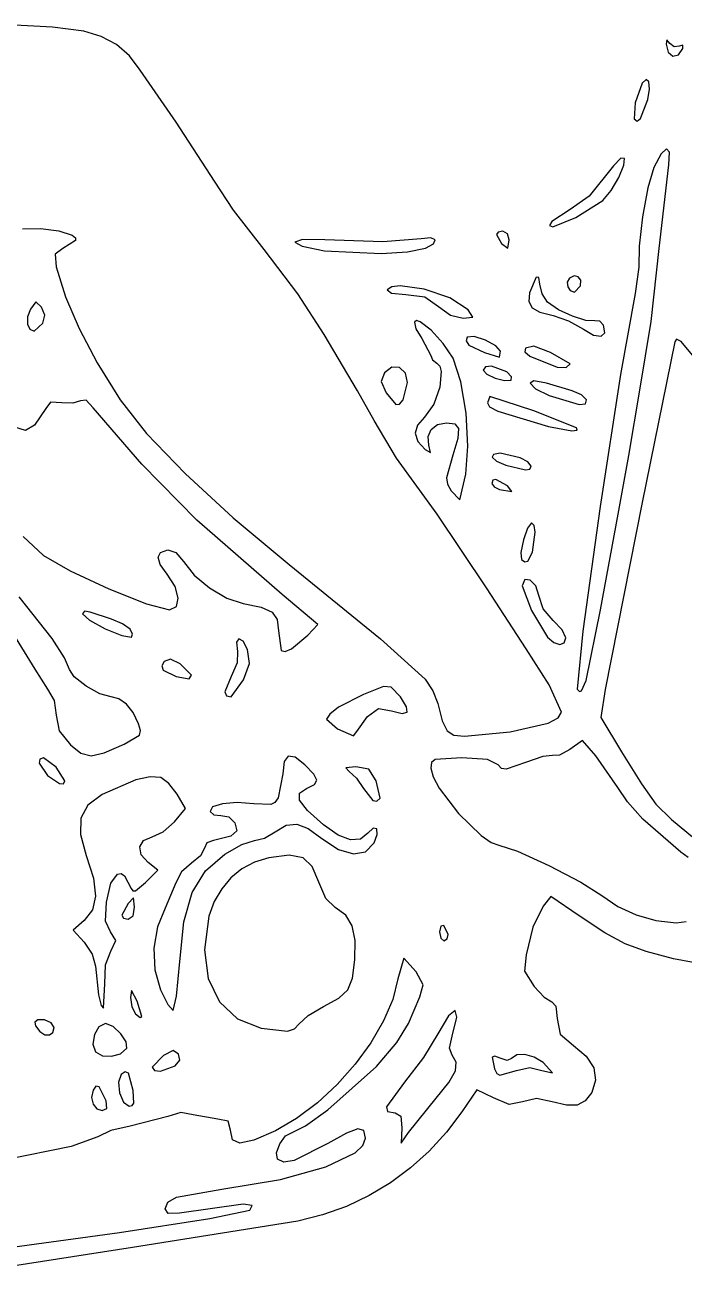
# Model space of a CAD drawing. Extents: x 6 to 228, y 8 to 194.
# Drawn here: x 132.1 to 172.5, y 31.7 to 108 of the extents above; entities that cross this region are included whole.
import ezdxf

# ---------------------------------------------------------------- set-up
doc = ezdxf.new("R2010")
doc.units = 0

msp = doc.modelspace()

# ---------------------------------------------------------------- linework, layer by layer
at = {"layer": 'Layer 1'}
for p, q in [((133.816763, 107.898759), (131.139123, 108.044384)), ((135.726997, 107.660717), (133.816763, 107.898759)), ((136.800327, 107.343467), (135.726997, 107.660717)), ((137.735953, 106.839039), (136.800327, 107.343467)), ((138.529831, 106.150222), (137.735953, 106.839039)), ((171.433192, 107.122812), (171.384561, 106.854323)), ((171.384561, 106.854323), (171.504405, 106.365018)), ((171.621394, 106.909068), (171.433192, 107.122812)), ((171.882271, 106.705208), (171.621394, 106.909068)), ((139.177914, 105.279808), (138.529831, 106.150222)), ((171.504405, 106.365018), (171.79452, 106.138387)), ((171.79452, 106.138387), (172.133094, 106.205366)), ((172.185186, 106.746119), (171.882271, 106.705208)), ((172.133094, 106.205366), (172.398315, 106.596888)), ((172.399623, 106.80573), (172.185186, 106.746119)), ((172.398315, 106.596888), (172.399623, 106.80573)), ((172.398315, 106.596888), (172.398315, 106.596888)), ((141.395986, 102.074503), (139.177914, 105.279808)), ((170.160657, 104.703658), (169.911271, 104.471191)), ((170.325046, 104.553169), (170.160657, 104.703658)), ((170.371494, 104.112146), (170.325046, 104.553169)), ((169.911271, 104.471191), (169.482627, 103.268205)), ((170.26706, 103.473007), (170.371494, 104.112146)), ((169.482627, 103.268205), (169.418485, 102.28006)), ((169.815534, 102.314638), (170.26706, 103.473007)), ((170.26706, 103.473007), (170.26706, 103.473007)), ((169.418485, 102.28006), (169.605777, 102.150657)), ((169.605777, 102.150657), (169.815534, 102.314638)), ((143.725525, 98.472969), (141.395986, 102.074503)), ((171.073244, 100.144719), (170.623978, 99.309388)), ((171.415412, 100.457452), (171.073244, 100.144719)), ((171.591935, 100.237155), (171.415412, 100.457452)), ((171.544262, 99.473393), (171.591935, 100.237155)), ((168.169271, 99.406702), (166.668711, 97.552883)), ((168.610912, 99.872383), (168.169271, 99.406702)), ((168.494394, 98.698908), (168.803834, 99.452397)), ((168.832553, 99.865585), (168.610912, 99.872383)), ((168.803834, 99.452397), (168.832553, 99.865585)), ((170.623978, 99.309388), (170.264924, 98.068825)), ((170.968275, 94.337872), (171.544262, 99.473393)), ((144.897206, 96.690922), (143.725525, 98.472969)), ((168.027922, 97.901676), (168.494394, 98.698908)), ((167.500442, 97.288442), (168.027922, 97.901676)), ((170.264924, 98.068825), (169.943094, 96.287505)), ((166.668711, 97.552883), (165.505107, 96.73417)), ((165.858286, 96.236417), (167.500442, 97.288442)), ((146.770852, 94.279565), (144.897206, 96.690922)), ((165.505107, 96.73417), (164.385783, 96.001443)), ((164.442682, 95.671773), (165.858286, 96.236417)), ((165.858286, 96.236417), (165.858286, 96.236417)), ((169.943094, 96.287505), (169.735718, 94.488)), ((131.985154, 95.542475), (133.081508, 95.575353)), ((133.081508, 95.575353), (134.197624, 95.42452)), ((134.197624, 95.42452), (135.019383, 95.157677)), ((161.381415, 95.404994), (161.104275, 95.349549)), ((161.664723, 95.249372), (161.381415, 95.404994)), ((164.385783, 96.001443), (164.243177, 95.762199)), ((164.243177, 95.762199), (164.442682, 95.671773)), ((135.232671, 94.842528), (134.449193, 94.337336)), ((135.019383, 95.157677), (135.221718, 95.001909)), ((135.221718, 95.001909), (135.232671, 94.842528)), ((149.113618, 94.891723), (148.655224, 94.735516)), ((148.655224, 94.735516), (149.106648, 94.481219)), ((150.480545, 94.874196), (149.113618, 94.891723)), ((154.045207, 94.748866), (150.480545, 94.874196)), ((156.381885, 94.931459), (154.045207, 94.748866)), ((156.975804, 94.986547), (156.381885, 94.931459)), ((156.648525, 94.364248), (157.141714, 94.633615)), ((157.239943, 94.864157), (156.975804, 94.986547)), ((157.141714, 94.633615), (157.239943, 94.864157)), ((161.104275, 95.349549), (160.997312, 95.194892)), ((160.997312, 95.194892), (161.301424, 94.658008)), ((161.301424, 94.658008), (161.702765, 94.370071)), ((161.78138, 94.87143), (161.664723, 95.249372)), ((161.702765, 94.370071), (161.78138, 94.87143)), ((161.78138, 94.87143), (161.78138, 94.87143)), ((134.449193, 94.337336), (133.974523, 93.992387)), ((133.974523, 93.992387), (134.047199, 93.21997)), ((148.829227, 91.57187), (146.770852, 94.279565)), ((149.106648, 94.481219), (150.469174, 94.20448)), ((150.469174, 94.20448), (153.946422, 94.039107)), ((153.946422, 94.039107), (155.557033, 94.144569)), ((155.557033, 94.144569), (156.648525, 94.364248)), ((156.648525, 94.364248), (156.648525, 94.364248)), ((169.735718, 94.488), (169.720026, 93.192882)), ((170.473571, 89.871327), (170.968275, 94.337872)), ((134.047199, 93.21997), (134.610438, 91.383877)), ((169.720026, 93.192882), (169.493935, 91.5922)), ((163.422308, 92.583909), (163.01827, 91.633895)), ((163.58296, 92.567107), (163.422308, 92.583909)), ((163.647871, 92.164941), (163.58296, 92.567107)), ((165.461033, 92.523764), (165.334524, 92.270239)), ((165.748886, 92.675791), (165.461033, 92.523764)), ((166.009384, 92.614614), (165.748886, 92.675791)), ((166.165647, 92.392494), (166.009384, 92.614614)), ((166.140796, 92.06169), (166.165647, 92.392494)), ((150.445035, 89.077346), (148.829227, 91.57187)), ((154.591135, 91.995353), (154.315411, 91.803454)), ((154.315411, 91.803454), (154.570144, 91.608503)), ((154.570144, 91.608503), (155.449992, 91.529258)), ((155.10686, 92.05436), (154.591135, 91.995353)), ((156.573721, 91.84339), (155.10686, 92.05436)), ((158.146812, 91.309928), (156.573721, 91.84339)), ((163.01827, 91.633895), (162.977065, 91.094065)), ((163.787808, 91.558716), (163.647871, 92.164941)), ((165.334524, 92.270239), (165.362737, 91.990128)), ((165.362737, 91.990128), (165.516892, 91.76341)), ((165.516892, 91.76341), (165.768212, 91.670065)), ((165.768212, 91.670065), (166.140796, 92.06169)), ((166.140796, 92.06169), (166.140796, 92.06169)), ((169.493935, 91.5922), (168.592985, 86.631299)), ((132.79225, 91.076952), (132.465355, 90.630177)), ((133.142163, 90.747559), (132.79225, 91.076952)), ((134.610438, 91.383877), (135.441363, 89.432182)), ((155.449992, 91.529258), (156.610198, 91.379018)), ((156.610198, 91.379018), (157.443749, 90.795608)), ((159.256953, 90.593356), (158.146812, 91.309928)), ((162.977065, 91.094065), (163.177082, 90.707625)), ((164.124253, 91.054637), (163.787808, 91.558716)), ((164.800608, 90.592986), (164.124253, 91.054637)), ((132.295639, 90.149744), (132.286924, 89.711604)), ((132.465355, 90.630177), (132.295639, 90.149744)), ((133.35155, 90.259742), (133.142163, 90.747559)), ((133.231004, 89.765748), (133.35155, 90.259742)), ((157.443749, 90.795608), (158.183987, 90.260104)), ((158.183987, 90.260104), (158.950245, 90.069382)), ((158.950245, 90.069382), (159.561026, 90.140328)), ((159.561026, 90.140328), (159.256953, 90.593356)), ((159.256953, 90.593356), (159.256953, 90.593356)), ((163.177082, 90.707625), (163.659863, 90.434442)), ((163.659863, 90.434442), (164.46695, 90.234386)), ((164.46695, 90.234386), (165.40399, 89.918198)), ((165.660035, 90.189758), (164.800608, 90.592986)), ((166.476036, 89.934037), (165.660035, 90.189758)), ((132.286924, 89.711604), (132.426007, 89.392468)), ((132.426007, 89.392468), (132.699681, 89.269042)), ((132.699681, 89.269042), (133.231004, 89.765748)), ((133.231004, 89.765748), (133.231004, 89.765748)), ((135.441363, 89.432182), (136.552337, 87.339135)), ((156.092592, 89.921603), (155.970676, 89.835541)), ((155.970676, 89.835541), (156.064286, 89.420244)), ((156.064286, 89.420244), (156.427178, 88.835453)), ((156.322697, 89.849264), (156.092592, 89.921603)), ((156.99071, 89.338628), (156.322697, 89.849264)), ((157.741183, 88.522126), (156.99071, 89.338628)), ((165.40399, 89.918198), (166.319465, 89.39861)), ((166.319465, 89.39861), (166.944865, 89.037918)), ((167.022114, 89.914905), (166.476036, 89.934037)), ((167.33633, 89.896154), (167.022114, 89.914905)), ((167.559677, 89.646783), (167.33633, 89.896154)), ((167.625135, 89.174044), (167.559677, 89.646783)), ((167.559677, 89.646783), (167.559677, 89.646783)), ((169.781539, 85.667506), (170.473571, 89.871327)), ((152.496195, 85.620993), (150.445035, 89.077346)), ((156.427178, 88.835453), (156.981827, 87.794313)), ((158.340586, 87.618248), (157.741183, 88.522126)), ((159.203715, 88.913211), (159.13497, 88.684535)), ((159.13497, 88.684535), (159.312479, 88.428318)), ((159.635856, 88.94425), (159.203715, 88.913211)), ((160.326088, 88.723401), (159.635856, 88.94425)), ((160.966228, 88.381113), (160.326088, 88.723401)), ((166.944865, 89.037918), (167.400143, 88.967076)), ((167.400143, 88.967076), (167.625135, 89.174044)), ((171.913764, 88.630771), (169.922856, 78.783615)), ((172.022825, 88.788145), (171.913764, 88.630771)), ((172.304304, 88.644528), (172.022825, 88.788145)), ((173.110308, 87.67366), (172.304304, 88.644528)), ((156.981827, 87.794313), (157.087935, 87.516521)), ((159.312479, 88.428318), (160.261317, 87.963423)), ((160.261317, 87.963423), (161.181435, 87.692419)), ((161.248093, 88.047838), (160.966228, 88.381113)), ((161.181435, 87.692419), (161.248093, 88.047838)), ((161.248093, 88.047838), (161.248093, 88.047838)), ((162.784434, 88.245086), (162.740314, 88.018983)), ((162.740314, 88.018983), (163.037292, 87.75418)), ((163.287787, 88.347956), (162.784434, 88.245086)), ((163.037292, 87.75418), (164.714439, 87.072064)), ((164.29817, 87.970817), (163.287787, 88.347956)), ((165.514361, 87.282562), (164.29817, 87.970817)), ((136.552337, 87.339135), (137.955723, 85.078988)), ((154.591849, 87.066821), (154.144057, 86.727705)), ((155.060856, 87.042671), (154.591849, 87.066821)), ((155.421811, 86.710719), (155.060856, 87.042671)), ((157.087935, 87.516521), (157.343043, 87.319976)), ((157.343043, 87.319976), (157.527277, 87.138347)), ((157.527277, 87.138347), (157.612855, 86.804105)), ((158.817386, 86.181419), (158.340586, 87.618248)), ((160.330255, 87.084155), (160.18153, 86.890248)), ((160.699459, 87.123567), (160.330255, 87.084155)), ((161.637489, 86.775346), (160.699459, 87.123567)), ((164.714439, 87.072064), (165.261004, 87.041935)), ((165.261004, 87.041935), (165.514361, 87.282562)), ((165.514361, 87.282562), (165.514361, 87.282562)), ((154.144057, 86.727705), (153.947862, 86.201125)), ((155.545449, 86.12643), (155.421811, 86.710719)), ((157.612855, 86.804105), (157.526941, 85.850655)), ((160.18153, 86.890248), (160.402305, 86.639555)), ((160.402305, 86.639555), (160.912506, 86.39933)), ((160.912506, 86.39933), (161.483944, 86.251449)), ((161.483944, 86.251449), (161.888432, 86.277789)), ((161.913871, 86.480917), (161.637489, 86.775346)), ((161.637489, 86.775346), (161.637489, 86.775346)), ((161.888432, 86.277789), (161.913871, 86.480917)), ((163.282612, 86.232566), (163.069542, 86.084113)), ((164.058964, 86.086744), (163.282612, 86.232566)), ((168.592985, 86.631299), (167.349214, 78.526876)), ((153.512057, 83.809058), (152.496195, 85.620993)), ((153.947862, 86.201125), (154.247895, 85.494501)), ((154.247895, 85.494501), (154.836783, 84.778388)), ((155.294669, 85.06725), (155.545449, 86.12643)), ((157.526941, 85.850655), (157.163103, 84.805376)), ((159.135568, 84.257475), (158.817386, 86.181419)), ((163.069542, 86.084113), (163.394731, 85.749251)), ((163.394731, 85.749251), (164.233157, 85.335849)), ((165.625896, 85.622079), (164.058964, 86.086744)), ((166.207962, 85.367789), (165.625896, 85.622079)), ((169.102899, 81.665798), (169.781539, 85.667506)), ((133.698036, 84.92076), (133.404071, 84.53015)), ((134.382298, 84.894169), (133.698036, 84.92076)), ((135.051618, 84.859542), (134.382298, 84.894169)), ((135.521621, 85.00425), (135.051618, 84.859542)), ((135.878108, 85.056561), (135.521621, 85.00425)), ((136.302126, 84.585802), (135.878108, 85.056561)), ((137.955723, 85.078988), (139.576849, 83.00843)), ((154.836783, 84.778388), (155.066025, 84.803759)), ((155.066025, 84.803759), (155.294669, 85.06725)), ((155.294669, 85.06725), (155.294669, 85.06725)), ((157.163103, 84.805376), (156.599142, 84.014019)), ((160.594794, 85.267334), (160.448168, 84.886092)), ((160.448168, 84.886092), (160.56668, 84.641601)), ((163.289211, 84.390273), (160.594794, 85.267334)), ((164.233157, 85.335849), (166.059731, 84.786955)), ((166.059731, 84.786955), (166.458623, 84.82346)), ((166.514701, 85.06725), (166.207962, 85.367789)), ((166.458623, 84.82346), (166.514701, 85.06725)), ((166.514701, 85.06725), (166.514701, 85.06725)), ((133.404071, 84.53015), (132.708035, 83.52475)), ((139.279303, 81.134407), (136.302126, 84.585802)), ((156.599142, 84.014019), (156.168319, 83.516232)), ((159.25184, 82.239245), (159.135568, 84.257475)), ((160.56668, 84.641601), (161.075283, 84.378686)), ((161.075283, 84.378686), (164.181152, 83.442406)), ((165.900992, 83.35873), (163.289211, 84.390273)), ((132.154776, 83.190075), (131.509567, 83.40414)), ((132.708035, 83.52475), (132.154776, 83.190075)), ((154.873873, 81.500557), (153.512057, 83.809058)), ((156.168319, 83.516232), (156.029984, 83.017514)), ((156.81279, 82.819509), (156.996411, 83.260062)), ((156.996411, 83.260062), (157.381059, 83.557484)), ((157.381059, 83.557484), (157.931987, 83.666652)), ((157.931987, 83.666652), (158.456523, 83.592671)), ((158.456523, 83.592671), (158.682767, 83.303528)), ((158.682767, 83.303528), (158.630308, 82.698426)), ((164.181152, 83.442406), (165.614614, 83.164567)), ((165.614614, 83.164567), (165.940011, 83.20076)), ((165.940011, 83.20076), (165.900992, 83.35873)), ((165.900992, 83.35873), (165.900992, 83.35873)), ((139.576849, 83.00843), (141.930472, 80.549838)), ((156.029984, 83.017514), (156.184105, 82.519908)), ((156.184105, 82.519908), (156.630652, 82.025456)), ((156.864942, 82.280946), (156.81279, 82.819509)), ((158.630308, 82.698426), (158.318736, 81.676565)), ((156.630652, 82.025456), (156.953334, 81.8338)), ((156.953334, 81.8338), (156.864942, 82.280946)), ((158.318736, 81.676565), (157.941081, 80.288959)), ((159.122909, 80.519558), (159.25184, 82.239245)), ((160.809955, 81.727534), (160.744526, 81.546903)), ((161.230736, 81.799187), (160.809955, 81.727534)), ((162.45482, 81.521203), (161.230736, 81.799187)), ((168.456381, 78.064258), (169.102899, 81.665798)), ((142.662972, 77.692955), (139.279303, 81.134407)), ((157.358766, 78.064258), (154.873873, 81.500557)), ((160.744526, 81.546903), (161.009867, 81.308786)), ((161.009867, 81.308786), (161.581397, 81.064673)), ((161.581397, 81.064673), (162.782713, 80.772798)), ((162.926044, 81.263216), (162.45482, 81.521203)), ((163.114586, 81.005449), (162.926044, 81.263216)), ((163.038046, 80.824303), (163.114586, 81.005449)), ((163.114586, 81.005449), (163.114586, 81.005449)), ((141.930472, 80.549838), (144.886781, 77.829811)), ((157.941081, 80.288959), (158.003829, 79.90042)), ((158.752145, 78.946231), (159.122909, 80.519558)), ((159.122909, 80.519558), (159.122909, 80.519558)), ((160.779764, 80.142866), (160.714811, 79.951284)), ((160.967098, 80.181504), (160.779764, 80.142866)), ((161.663755, 79.806817), (160.967098, 80.181504)), ((162.782713, 80.772798), (163.038046, 80.824303)), ((158.003829, 79.90042), (158.225134, 79.502694)), ((158.225134, 79.502694), (158.752145, 78.946231)), ((160.714811, 79.951284), (160.851881, 79.740847)), ((160.851881, 79.740847), (161.181435, 79.582064)), ((161.181435, 79.582064), (161.944013, 79.461776)), ((161.944013, 79.461776), (161.663755, 79.806817)), ((161.663755, 79.806817), (161.663755, 79.806817)), ((169.922856, 78.783615), (167.657729, 67.323744)), ((160.385026, 73.553992), (157.358766, 78.064258)), ((167.349214, 78.526876), (166.291065, 70.89211)), ((167.371584, 72.195089), (168.456381, 78.064258)), ((147.874471, 73.149028), (142.662972, 77.692955)), ((144.886781, 77.829811), (148.315971, 74.974947)), ((162.903654, 77.208641), (162.651972, 76.483975)), ((163.147019, 77.5307), (162.903654, 77.208641)), ((163.303838, 77.3733), (163.147019, 77.5307)), ((163.369331, 76.960901), (163.303838, 77.3733)), ((132.01828, 76.695516), (133.2602, 75.522878)), ((162.651972, 76.483975), (162.492067, 75.718973)), ((163.213167, 75.729931), (163.369331, 76.960901)), ((140.283019, 75.424243), (140.433921, 75.717782)), ((140.433921, 75.717782), (140.870892, 75.86945)), ((140.870892, 75.86945), (141.365749, 75.722257)), ((141.365749, 75.722257), (141.827041, 75.154053)), ((162.492067, 75.718973), (162.524031, 75.275903)), ((162.918958, 75.173016), (163.213167, 75.729931)), ((163.213167, 75.729931), (163.213167, 75.729931)), ((133.2602, 75.522878), (134.904939, 74.582161)), ((140.418073, 74.98372), (140.283019, 75.424243)), ((140.838973, 74.391099), (140.418073, 74.98372)), ((141.827041, 75.154053), (142.483781, 74.330692)), ((148.315971, 74.974947), (153.899591, 70.428519)), ((162.524031, 75.275903), (162.732646, 75.141037)), ((162.732646, 75.141037), (162.918958, 75.173016)), ((134.904939, 74.582161), (137.271058, 73.484983)), ((141.325658, 73.625566), (140.838973, 74.391099)), ((142.483781, 74.330692), (143.433624, 73.542229)), ((162.727811, 74.061388), (162.581302, 73.671317)), ((163.056664, 74.025712), (162.727811, 74.061388)), ((163.401848, 73.662526), (163.056664, 74.025712)), ((137.271058, 73.484983), (139.561769, 72.574806)), ((141.517021, 72.917622), (141.325658, 73.625566)), ((143.433624, 73.542229), (144.493679, 72.917279)), ((162.811737, 69.819063), (160.385026, 73.553992)), ((162.581302, 73.671317), (163.136138, 72.149614)), ((163.59735, 73.070068), (163.401848, 73.662526)), ((133.793726, 70.450088), (131.783517, 72.995432)), ((139.561769, 72.574806), (140.980284, 72.195089)), ((141.404688, 72.397413), (141.517021, 72.917622)), ((144.493679, 72.917279), (145.481054, 72.584457)), ((145.481054, 72.584457), (146.599233, 72.355505)), ((150.054807, 71.301777), (147.874471, 73.149028)), ((163.861022, 72.265625), (163.59735, 73.070068)), ((130.707488, 71.844927), (132.726382, 68.569995)), ((135.778373, 72.117505), (135.650492, 71.95165)), ((135.650492, 71.95165), (136.075088, 71.558981)), ((136.117113, 72.06131), (135.778373, 72.117505)), ((137.421462, 71.628028), (136.117113, 72.06131)), ((140.980284, 72.195089), (141.404688, 72.397413)), ((146.599233, 72.355505), (147.257993, 72.058482)), ((147.257993, 72.058482), (147.570362, 71.606175)), ((163.136138, 72.149614), (164.120226, 70.527712)), ((164.463936, 71.555489), (163.861022, 72.265625)), ((166.493201, 67.875272), (167.371584, 72.195089)), ((167.371584, 72.195089), (167.371584, 72.195089)), ((136.075088, 71.558981), (137.033802, 71.040379)), ((137.033802, 71.040379), (138.054028, 70.620072)), ((138.103711, 71.347592), (137.421462, 71.628028)), ((138.567637, 71.013763), (138.103711, 71.347592)), ((138.722933, 70.716003), (138.567637, 71.013763)), ((138.567637, 71.013763), (138.567637, 71.013763)), ((147.570362, 71.606175), (147.649367, 70.911373)), ((149.452034, 70.656814), (150.054807, 71.301777)), ((165.017485, 70.966857), (164.463936, 71.555489)), ((165.247721, 70.478241), (165.017485, 70.966857)), ((134.550095, 69.257633), (133.793726, 70.450088)), ((138.054028, 70.620072), (138.663158, 70.52229)), ((138.663158, 70.52229), (138.722933, 70.716003)), ((145.23207, 70.428584), (145.088812, 70.211029)), ((145.088812, 70.211029), (145.142131, 69.652569)), ((145.482541, 70.287808), (145.23207, 70.428584)), ((145.750861, 69.771274), (145.482541, 70.287808)), ((147.649367, 70.911373), (147.817747, 69.714525)), ((148.446994, 69.807493), (149.452034, 70.656814)), ((149.452034, 70.656814), (149.452034, 70.656814)), ((153.899591, 70.428519), (156.640818, 67.959735)), ((164.120226, 70.527712), (164.511268, 70.197068)), ((165.143173, 70.169341), (165.247721, 70.478241)), ((165.247721, 70.478241), (165.247721, 70.478241)), ((166.291065, 70.89211), (165.94698, 67.340181)), ((145.142131, 69.652569), (145.118729, 68.943696)), ((145.880943, 68.906341), (145.750861, 69.771274)), ((147.817747, 69.714525), (148.066805, 69.655746)), ((148.066805, 69.655746), (148.446994, 69.807493)), ((164.232751, 67.61065), (162.811737, 69.819063)), ((164.511268, 70.197068), (164.87497, 70.076614)), ((164.87497, 70.076614), (165.143173, 70.169341)), ((134.850564, 68.540037), (134.550095, 69.257633)), ((140.649664, 69.033379), (140.501867, 68.766507)), ((140.501867, 68.766507), (140.584259, 68.513064)), ((141.037346, 69.176058), (140.649664, 69.033379)), ((141.636236, 68.893842), (141.037346, 69.176058)), ((142.316536, 68.187234), (141.636236, 68.893842)), ((145.118729, 68.943696), (144.746681, 68.109163)), ((145.504775, 67.904129), (145.880943, 68.906341)), ((132.726382, 68.569995), (133.51337, 67.335866)), ((135.152833, 68.086454), (134.850564, 68.540037)), ((135.86942, 67.529984), (135.152833, 68.086454)), ((140.584259, 68.513064), (141.383289, 68.116837)), ((141.383289, 68.116837), (142.17411, 67.971537)), ((142.17411, 67.971537), (142.316536, 68.187234)), ((142.316536, 68.187234), (142.316536, 68.187234)), ((144.746681, 68.109163), (144.360701, 67.170152)), ((156.640818, 67.959735), (157.110493, 67.236117)), ((133.51337, 67.335866), (133.909927, 66.647221)), ((136.714996, 67.058402), (135.86942, 67.529984)), ((144.360701, 67.170152), (144.460434, 66.93693)), ((144.755328, 66.85948), (145.504775, 67.904129)), ((145.504775, 67.904129), (145.504775, 67.904129)), ((154.085217, 67.507344), (152.84888, 67.018366)), ((154.558445, 67.453453), (154.085217, 67.507344)), ((155.11421, 66.861061), (154.558445, 67.453453)), ((157.110493, 67.236117), (157.408056, 66.464601)), ((164.981077, 65.934968), (164.232751, 67.61065)), ((165.94698, 67.340181), (166.076608, 67.20165)), ((166.076608, 67.20165), (166.206242, 67.228938)), ((166.206242, 67.228938), (166.493201, 67.875272)), ((167.657729, 67.323744), (167.383514, 65.606318)), ((133.909927, 66.647221), (134.050639, 65.755576)), ((137.404232, 66.85948), (136.714996, 67.058402)), ((137.886921, 66.745363), (137.404232, 66.85948)), ((138.342977, 66.418036), (137.886921, 66.745363)), ((138.749404, 65.900038), (138.342977, 66.418036)), ((144.460434, 66.93693), (144.755328, 66.85948)), ((152.84888, 67.018366), (151.333463, 66.227188)), ((155.487478, 66.252026), (155.11421, 66.861061)), ((157.408056, 66.464601), (157.677149, 65.395905)), ((134.050639, 65.755576), (134.229413, 64.79002)), ((139.083206, 65.213905), (138.749404, 65.900038)), ((150.793239, 65.810648), (150.582427, 65.503414)), ((151.333463, 66.227188), (150.793239, 65.810648)), ((152.44892, 64.737361), (153.096251, 65.663936)), ((153.096251, 65.663936), (153.774826, 66.153582)), ((153.774826, 66.153582), (154.576391, 66.021139)), ((154.576391, 66.021139), (155.228797, 65.848039)), ((155.228797, 65.848039), (155.529083, 65.919677)), ((155.529083, 65.919677), (155.487478, 66.252026)), ((164.770333, 65.585158), (164.981077, 65.934968)), ((139.204845, 64.807765), (139.083206, 65.213905)), ((150.582427, 65.503414), (151.268124, 64.910461)), ((151.268124, 64.910461), (152.248938, 64.469137)), ((157.677149, 65.395905), (157.970115, 64.790714)), ((161.82638, 64.726368), (164.156202, 65.260185)), ((164.156202, 65.260185), (164.770333, 65.585158)), ((167.383514, 65.606318), (168.657465, 63.498397)), ((134.229413, 64.79002), (134.917225, 63.93193)), ((138.19794, 63.959658), (139.143284, 64.527719)), ((139.143284, 64.527719), (139.204845, 64.807765)), ((152.248938, 64.469137), (152.44892, 64.737361)), ((152.44892, 64.737361), (152.44892, 64.737361)), ((157.970115, 64.790714), (158.390463, 64.522251)), ((158.390463, 64.522251), (159.041702, 64.463741)), ((159.041702, 64.463741), (161.82638, 64.726368)), ((161.82638, 64.726368), (161.82638, 64.726368)), ((166.260676, 64.189813), (165.489379, 63.640312)), ((167.085769, 63.249596), (166.260676, 64.189813)), ((134.917225, 63.93193), (135.55547, 63.422333)), ((135.55547, 63.422333), (136.173672, 63.255895)), ((136.173672, 63.255895), (136.983829, 63.434406)), ((136.983829, 63.434406), (138.19794, 63.959658)), ((138.19794, 63.959658), (138.19794, 63.959658)), ((165.489379, 63.640312), (164.860994, 63.303956)), ((168.657465, 63.498397), (169.871078, 61.528495)), ((133.03925, 63.040247), (133.006581, 62.810813)), ((133.006581, 62.810813), (133.517358, 62.05743)), ((133.274638, 63.124551), (133.03925, 63.040247)), ((134.033381, 62.553493), (133.274638, 63.124551)), ((147.996825, 62.902964), (147.916011, 62.157537)), ((148.244421, 63.240376), (147.996825, 62.902964)), ((148.666531, 63.172886), (148.244421, 63.240376)), ((149.270887, 62.703611), (148.666531, 63.172886)), ((149.810376, 62.138038), (149.270887, 62.703611)), ((152.395129, 62.582879), (151.77167, 62.524595)), ((153.179914, 62.430971), (152.395129, 62.582879)), ((157.023281, 62.848503), (156.981827, 62.497629)), ((157.251018, 63.035905), (157.023281, 62.848503)), ((158.885585, 63.124551), (157.251018, 63.035905)), ((160.445577, 63.031863), (158.885585, 63.124551)), ((161.102734, 62.695743), (160.445577, 63.031863)), ((161.310729, 62.481093), (161.102734, 62.695743)), ((162.782323, 62.854967), (161.583772, 62.428856)), ((163.830859, 63.218535), (162.782323, 62.854967)), ((164.433304, 63.266904), (163.830859, 63.218535)), ((164.860994, 63.303956), (164.433304, 63.266904)), ((168.420545, 61.3098), (167.085769, 63.249596)), ((133.517358, 62.05743), (134.253407, 61.54989)), ((134.57505, 61.723953), (134.033381, 62.553493)), ((139.799506, 61.96092), (138.911646, 61.779032)), ((140.443791, 61.926024), (139.799506, 61.96092)), ((140.947954, 61.558551), (140.443791, 61.926024)), ((147.916011, 62.157537), (147.625683, 60.679251)), ((150.003431, 61.759428), (149.810376, 62.138038)), ((151.77167, 62.524595), (151.9823, 62.302839)), ((151.9823, 62.302839), (152.431357, 61.879585)), ((152.431357, 61.879585), (152.855735, 61.243828)), ((153.637846, 61.7266), (153.179914, 62.430971)), ((156.981827, 62.497629), (157.119046, 61.963758)), ((157.119046, 61.963758), (157.48952, 61.27473)), ((161.583772, 62.428856), (161.310729, 62.481093)), ((134.253407, 61.54989), (134.492133, 61.543491)), ((134.492133, 61.543491), (134.57505, 61.723953)), ((134.57505, 61.723953), (134.57505, 61.723953)), ((138.911646, 61.779032), (136.854099, 60.893968)), ((141.456833, 60.898374), (140.947954, 61.558551)), ((148.936085, 60.958362), (149.371809, 61.253009)), ((149.371809, 61.253009), (149.855444, 61.490258)), ((149.855444, 61.490258), (150.003431, 61.759428)), ((152.855735, 61.243828), (153.422493, 60.511307)), ((153.875881, 60.659478), (153.637846, 61.7266)), ((157.48952, 61.27473), (158.683136, 59.710248)), ((169.018694, 60.434955), (168.420545, 61.3098)), ((169.871078, 61.528495), (170.756731, 60.299666)), ((136.854099, 60.893968), (135.981326, 60.228001)), ((141.969061, 60.029756), (141.456833, 60.898374)), ((144.220099, 60.316472), (143.619425, 60.121569)), ((145.112338, 60.389921), (144.220099, 60.316472)), ((146.146037, 60.314936), (145.112338, 60.389921)), ((147.176823, 60.263674), (146.146037, 60.314936)), ((147.433126, 60.403045), (147.176823, 60.263674)), ((147.625683, 60.679251), (147.433126, 60.403045)), ((148.946068, 60.529312), (148.936085, 60.958362)), ((149.429322, 59.907106), (148.946068, 60.529312)), ((153.422493, 60.511307), (153.667952, 60.472675)), ((153.667952, 60.472675), (153.875881, 60.659478)), ((153.875881, 60.659478), (153.875881, 60.659478)), ((169.963739, 59.381408), (169.018694, 60.434955)), ((170.756731, 60.299666), (171.70793, 59.343912)), ((135.981326, 60.228001), (135.544585, 59.440215)), ((141.276211, 59.202238), (141.969061, 60.029756)), ((143.619425, 60.121569), (143.460422, 59.832192)), ((143.460422, 59.832192), (143.698991, 59.637517)), ((143.698991, 59.637517), (144.124324, 59.603629)), ((144.124324, 59.603629), (144.609647, 59.518336)), ((144.609647, 59.518336), (144.969515, 59.147967)), ((150.413412, 59.032995), (149.429322, 59.907106)), ((158.683136, 59.710248), (160.068478, 58.362286)), ((135.544585, 59.440215), (135.520822, 58.441158)), ((140.591872, 58.590544), (141.276211, 59.202238)), ((144.969515, 59.147967), (145.099355, 58.662005)), ((147.455484, 58.589285), (148.127477, 58.995488)), ((148.127477, 58.995488), (148.766276, 59.072857)), ((148.766276, 59.072857), (149.464755, 58.808396)), ((149.464755, 58.808396), (150.315786, 58.189114)), ((151.31298, 58.401123), (150.413412, 59.032995)), ((153.458415, 58.823935), (153.130987, 58.52217)), ((153.666129, 58.770557), (153.458415, 58.823935)), ((153.702343, 58.442927), (153.666129, 58.770557)), ((172.288694, 57.357247), (169.963739, 59.381408)), ((171.70793, 59.343912), (173.118179, 58.193234)), ((135.520822, 58.441158), (135.886983, 57.141372)), ((139.166233, 57.669201), (139.393806, 58.066179)), ((139.393806, 58.066179), (139.919484, 58.281917)), ((139.919484, 58.281917), (140.591872, 58.590544)), ((143.667271, 58.055722), (143.261602, 57.932322)), ((144.737226, 58.333708), (143.667271, 58.055722)), ((145.099355, 58.662005), (144.737226, 58.333708)), ((145.41677, 57.815345), (146.192596, 58.055722)), ((146.192596, 58.055722), (146.804853, 58.212456)), ((146.804853, 58.212456), (147.455484, 58.589285)), ((150.315786, 58.189114), (151.330494, 57.511848)), ((152.062211, 58.106029), (151.31298, 58.401123)), ((152.666437, 58.146712), (152.062211, 58.106029)), ((153.130987, 58.52217), (152.666437, 58.146712)), ((153.515272, 57.921931), (153.702343, 58.442927)), ((160.068478, 58.362286), (160.67861, 57.943906)), ((139.251985, 57.185507), (139.166233, 57.669201)), ((143.114773, 57.588856), (142.88191, 57.12725)), ((143.261602, 57.932322), (143.114773, 57.588856)), ((143.175874, 56.2082), (144.372886, 57.237416)), ((144.372886, 57.237416), (145.41677, 57.815345)), ((151.330494, 57.511848), (152.238276, 57.238531)), ((152.238276, 57.238531), (152.984685, 57.373709)), ((152.984685, 57.373709), (153.515272, 57.921931)), ((160.67861, 57.943906), (161.15135, 57.788943)), ((161.15135, 57.788943), (162.287595, 57.41743)), ((162.287595, 57.41743), (164.202477, 56.54107)), ((172.724286, 57.017513), (172.288694, 57.357247)), ((135.886983, 57.141372), (136.31688, 55.749212)), ((139.666283, 56.70962), (139.251985, 57.185507)), ((140.271906, 56.252562), (139.666283, 56.70962)), ((142.324418, 56.67303), (141.707868, 56.138902)), ((142.88191, 57.12725), (142.324418, 56.67303)), ((146.193123, 56.739599), (145.418277, 56.329306)), ((147.061338, 57.004921), (146.193123, 56.739599)), ((148.303857, 57.168894), (147.061338, 57.004921)), ((149.153355, 57.01159), (148.303857, 57.168894)), ((149.720894, 56.478931), (149.153355, 57.01159)), ((150.117536, 55.516839), (149.720894, 56.478931)), ((164.202477, 56.54107), (166.166695, 55.517134)), ((136.31688, 55.749212), (136.44044, 54.655783)), ((137.395718, 55.445237), (137.795752, 55.998012)), ((137.795752, 55.998012), (138.015261, 56.035636)), ((138.015261, 56.035636), (138.234692, 55.906891)), ((138.234692, 55.906891), (138.634103, 55.128716)), ((139.514083, 55.494343), (140.271906, 56.252562)), ((141.707868, 56.138902), (141.358606, 55.472516)), ((142.363479, 54.879914), (143.175874, 56.2082)), ((144.743702, 55.783892), (144.176301, 55.113209)), ((145.418277, 56.329306), (144.743702, 55.783892)), ((137.113024, 54.291727), (137.395718, 55.445237)), ((138.634103, 55.128716), (138.729467, 54.977416)), ((138.729467, 54.977416), (138.891597, 54.98114)), ((138.891597, 54.98114), (139.514083, 55.494343)), ((141.358606, 55.472516), (140.706529, 53.920624)), ((144.176301, 55.113209), (143.722974, 54.327106)), ((150.54796, 54.516631), (150.117536, 55.516839)), ((166.166695, 55.517134), (167.450951, 54.702891)), ((136.44044, 54.655783), (136.25613, 53.812191)), ((137.057343, 53.125938), (137.113024, 54.291727)), ((138.441749, 54.203112), (138.069657, 53.480947)), ((138.7793, 54.544743), (138.441749, 54.203112)), ((138.841711, 53.987322), (138.7793, 54.544743)), ((141.864132, 53.081993), (142.363479, 54.879914)), ((143.722974, 54.327106), (143.390623, 53.435435)), ((151.123416, 53.966753), (150.54796, 54.516631)), ((164.325918, 54.628596), (163.85019, 54.040792)), ((166.053369, 53.44718), (164.325918, 54.628596)), ((167.450951, 54.702891), (168.425887, 54.03041)), ((136.25613, 53.812191), (135.762416, 53.169543)), ((138.069657, 53.480947), (138.165826, 53.309231)), ((138.45023, 53.253674), (138.745774, 53.44123)), ((138.745774, 53.44123), (138.841711, 53.987322)), ((138.841711, 53.987322), (138.841711, 53.987322)), ((140.706529, 53.920624), (140.235577, 52.779777)), ((143.390623, 53.435435), (143.116461, 51.374788)), ((151.767232, 53.498667), (151.123416, 53.966753)), ((152.172455, 52.833386), (151.767232, 53.498667)), ((163.85019, 54.040792), (163.2324, 52.753077)), ((167.625882, 52.415114), (166.053369, 53.44718)), ((168.425887, 54.03041), (169.550173, 53.51014)), ((169.550173, 53.51014), (170.764443, 53.164073)), ((135.762416, 53.169543), (135.074417, 52.577441)), ((137.377413, 52.460246), (137.057343, 53.125938)), ((138.165826, 53.309231), (138.45023, 53.253674)), ((140.235577, 52.779777), (140.025303, 51.47018)), ((141.606264, 50.643875), (141.864132, 53.081993)), ((152.354493, 51.92974), (152.172455, 52.833386)), ((157.593437, 52.808591), (157.515111, 52.469076)), ((157.781752, 52.853503), (157.593437, 52.808591)), ((158.048396, 52.304199), (157.781752, 52.853503)), ((163.2324, 52.753077), (162.824936, 51.052129)), ((170.764443, 53.164073), (172.009331, 53.014203)), ((172.009331, 53.014203), (172.619391, 53.100181)), ((135.074417, 52.577441), (135.762416, 51.834689)), ((137.691546, 51.937978), (137.377413, 52.460246)), ((137.384, 51.290773), (137.691546, 51.937978)), ((152.328756, 50.746561), (152.354493, 51.92974)), ((157.515111, 52.469076), (157.593437, 52.081131)), ((157.593437, 52.081131), (157.781752, 51.919773)), ((157.781752, 51.919773), (157.970069, 52.032698)), ((157.970069, 52.032698), (158.048396, 52.304199)), ((158.048396, 52.304199), (158.048396, 52.304199)), ((168.883446, 51.738472), (167.625882, 52.415114)), ((135.762416, 51.834689), (136.250942, 51.098594)), ((137.069844, 50.450545), (137.384, 51.290773)), ((140.025303, 51.47018), (140.083933, 50.135273)), ((143.116461, 51.374788), (143.35688, 49.606937)), ((170.172753, 51.260017), (168.883446, 51.738472)), ((171.840494, 50.82251), (170.172753, 51.260017)), ((136.250942, 51.098594), (136.453349, 50.372041)), ((136.453349, 50.372041), (136.634155, 48.606662)), ((137.013775, 49.273587), (137.069844, 50.450545)), ((141.416257, 48.530357), (141.606264, 50.643875)), ((141.606264, 50.643875), (141.606264, 50.643875)), ((152.17997, 49.632258), (152.328756, 50.746561)), ((155.331654, 50.84804), (154.962736, 49.585443)), ((156.088413, 50.022546), (155.331654, 50.84804)), ((162.824936, 51.052129), (162.723148, 50.062104)), ((173.479422, 50.503262), (171.840494, 50.82251)), ((140.083933, 50.135273), (140.419692, 48.918492)), ((143.35688, 49.606937), (144.046441, 48.171732)), ((151.900805, 48.920204), (152.17997, 49.632258)), ((156.506697, 49.220373), (156.088413, 50.022546)), ((162.723148, 50.062104), (163.303684, 49.117981)), ((136.937265, 47.782678), (137.013775, 49.273587)), ((137.013775, 49.273587), (137.013775, 49.273587)), ((138.662595, 48.87755), (138.593985, 48.438285)), ((138.998043, 48.21117), (138.662595, 48.87755)), ((140.419692, 48.918492), (140.873516, 48.023526)), ((151.355794, 48.409405), (151.900805, 48.920204)), ((154.962736, 49.585443), (154.647661, 48.327009)), ((156.304677, 48.493169), (156.506697, 49.220373)), ((163.303684, 49.117981), (163.927147, 48.458962)), ((136.634155, 48.606662), (136.79161, 47.96362)), ((138.593985, 48.438285), (138.679301, 47.865098)), ((139.294276, 47.270919), (138.998043, 48.21117)), ((138.998043, 48.21117), (138.998043, 48.21117)), ((141.199749, 47.651283), (141.416257, 48.530357)), ((144.046441, 48.171732), (145.137597, 47.135171)), ((150.409473, 47.898871), (151.355794, 48.409405)), ((154.647661, 48.327009), (154.081132, 47.004521)), ((155.611802, 46.850943), (156.304677, 48.493169)), ((163.927147, 48.458962), (164.381135, 48.184853)), ((164.381135, 48.184853), (164.626035, 47.913665)), ((136.79161, 47.96362), (136.937265, 47.782678)), ((138.679301, 47.865098), (138.899076, 47.442309)), ((138.899076, 47.442309), (139.182804, 47.215317)), ((140.873516, 48.023526), (141.199749, 47.651283)), ((148.900385, 46.8184), (149.47268, 47.342459)), ((149.47268, 47.342459), (150.409473, 47.898871)), ((158.058855, 47.325142), (157.414637, 46.22728)), ((158.477369, 47.654189), (158.058855, 47.325142)), ((158.581335, 47.23051), (158.477369, 47.654189)), ((164.626035, 47.913665), (164.714439, 47.162418)), ((132.925161, 47.069849), (132.743776, 46.941385)), ((132.743776, 46.941385), (132.780031, 46.701476)), ((132.780031, 46.701476), (133.040735, 46.367404)), ((133.317375, 47.069584), (132.925161, 47.069849)), ((133.741086, 46.898356), (133.317375, 47.069584)), ((133.917317, 46.606395), (133.741086, 46.898356)), ((133.836453, 46.298644), (133.917317, 46.606395)), ((133.917317, 46.606395), (133.917317, 46.606395)), ((136.660358, 46.649539), (136.381514, 46.168587)), ((137.064823, 46.850943), (136.660358, 46.649539)), ((137.522903, 46.664293), (137.064823, 46.850943)), ((137.998142, 46.226796), (137.522903, 46.664293)), ((139.182804, 47.215317), (139.294276, 47.270919)), ((145.137597, 47.135171), (146.582802, 46.563252)), ((146.582802, 46.563252), (148.210298, 46.378893)), ((148.622655, 46.515174), (148.900385, 46.8184)), ((148.900385, 46.8184), (148.900385, 46.8184)), ((154.081132, 47.004521), (153.299934, 45.663613)), ((154.900543, 45.692755), (155.611802, 46.850943)), ((158.281909, 46.070198), (158.581335, 47.23051)), ((164.714439, 47.162418), (164.887998, 46.205895)), ((133.040735, 46.367404), (133.346006, 46.164928)), ((133.346006, 46.164928), (133.62863, 46.146748)), ((133.62863, 46.146748), (133.836453, 46.298644)), ((136.381514, 46.168587), (136.292642, 45.592983)), ((138.332673, 45.722132), (137.998142, 46.226796)), ((148.210298, 46.378893), (148.622655, 46.515174)), ((157.414637, 46.22728), (156.526797, 44.768748)), ((158.115463, 45.334461), (158.281909, 46.070198)), ((164.887998, 46.205895), (165.708581, 45.495041)), ((136.292642, 45.592983), (136.458091, 45.10762)), ((136.458091, 45.10762), (136.871315, 44.869694)), ((137.980868, 45.001154), (138.368625, 45.333982)), ((138.368625, 45.333982), (138.332673, 45.722132)), ((138.368625, 45.333982), (138.368625, 45.333982)), ((141.214038, 45.191218), (140.606117, 44.889541)), ((141.534391, 44.962386), (141.214038, 45.191218)), ((153.299934, 45.663613), (152.340854, 44.349918)), ((153.662366, 44.219374), (154.900543, 45.692755)), ((158.281909, 44.909912), (158.115463, 45.334461)), ((165.708581, 45.495041), (166.49352, 44.841577)), ((136.871315, 44.869694), (137.430336, 44.840299)), ((137.430336, 44.840299), (137.980868, 45.001154)), ((140.606117, 44.889541), (139.916758, 44.17699)), ((141.327347, 44.249834), (141.604487, 44.59455)), ((141.604487, 44.59455), (141.534391, 44.962386)), ((152.340854, 44.349918), (151.240677, 43.10907)), ((156.526797, 44.768748), (155.370036, 43.261734)), ((158.540195, 44.476902), (158.281909, 44.909912)), ((158.48315, 43.94328), (158.540195, 44.476902)), ((160.907799, 44.85115), (160.74335, 44.789263)), ((160.74335, 44.789263), (160.87666, 44.071568)), ((161.231913, 44.725364), (160.907799, 44.85115)), ((161.66083, 44.584912), (161.231913, 44.725364)), ((161.914256, 44.715978), (161.66083, 44.584912)), ((162.235593, 44.933174), (161.914256, 44.715978)), ((162.734877, 44.954664), (162.235593, 44.933174)), ((163.307249, 44.794061), (162.734877, 44.954664)), ((163.847853, 44.464975), (163.307249, 44.794061)), ((164.421084, 43.825512), (163.847853, 44.464975)), ((166.49352, 44.841577), (166.949567, 44.127417)), ((138.018847, 43.724855), (137.84912, 43.247683)), ((138.273678, 43.898286), (138.018847, 43.724855)), ((138.467672, 43.813108), (138.273678, 43.898286)), ((138.763163, 42.7489), (138.467672, 43.813108)), ((139.916758, 44.17699), (140.062628, 43.976974)), ((140.062628, 43.976974), (140.423294, 43.926416)), ((140.423294, 43.926416), (141.327347, 44.249834)), ((141.327347, 44.249834), (141.327347, 44.249834)), ((150.683062, 41.566902), (153.662366, 44.219374)), ((158.08379, 43.23566), (158.48315, 43.94328)), ((160.87666, 44.071568), (161.01152, 43.785221)), ((161.01152, 43.785221), (161.202505, 43.678171)), ((161.202505, 43.678171), (162.215898, 43.965185)), ((162.215898, 43.965185), (163.046978, 44.146759)), ((162.215898, 43.965185), (162.215898, 43.965185)), ((163.046978, 44.146759), (163.768018, 43.970902)), ((163.768018, 43.970902), (164.421084, 43.825512)), ((166.949567, 44.127417), (167.065376, 43.381528)), ((136.297306, 42.760454), (136.213857, 42.307046)), ((136.469146, 43.001197), (136.297306, 42.760454)), ((136.674891, 42.962911), (136.469146, 43.001197)), ((137.10502, 42.11559), (136.674891, 42.962911)), ((137.84912, 43.247683), (137.915357, 42.599156)), ((138.803602, 41.97932), (138.763163, 42.7489)), ((138.763163, 42.7489), (138.763163, 42.7489)), ((151.240677, 43.10907), (150.03619, 41.986704)), ((155.370036, 43.261734), (154.259016, 41.753933)), ((157.315131, 42.280657), (158.08379, 43.23566)), ((159.791171, 42.793381), (158.875933, 41.444582)), ((160.820515, 42.296628), (159.791171, 42.793381)), ((167.065376, 43.381528), (166.829602, 42.632876)), ((136.213857, 42.307046), (136.298162, 41.907798)), ((137.152471, 41.647534), (137.10502, 42.11559)), ((137.10502, 42.11559), (137.10502, 42.11559)), ((137.915357, 42.599156), (138.155204, 42.027794)), ((138.155204, 42.027794), (138.506304, 41.782114)), ((138.701602, 41.825854), (138.803602, 41.97932)), ((150.03619, 41.986704), (148.764179, 41.028451)), ((155.607845, 40.171599), (157.315131, 42.280657)), ((157.315131, 42.280657), (157.315131, 42.280657)), ((161.765194, 41.877451), (160.820515, 42.296628)), ((162.601168, 42.057125), (161.765194, 41.877451)), ((163.44909, 42.258427), (162.601168, 42.057125)), ((164.417423, 42.058923), (163.44909, 42.258427)), ((165.284567, 41.841988), (164.417423, 42.058923)), ((166.433428, 42.115348), (165.937492, 41.856257)), ((166.829602, 42.632876), (166.433428, 42.115348)), ((136.298162, 41.907798), (136.522708, 41.623599)), ((136.522708, 41.623599), (136.859978, 41.515335)), ((136.859978, 41.515335), (137.152471, 41.647534)), ((138.506304, 41.782114), (138.701602, 41.825854)), ((141.675209, 41.390116), (140.870195, 41.142626)), ((142.423947, 41.258408), (141.675209, 41.390116)), ((143.933743, 40.981771), (142.423947, 41.258408)), ((149.306923, 40.574795), (150.683062, 41.566902)), ((154.259016, 41.753933), (154.335325, 41.466786)), ((154.335325, 41.466786), (154.800853, 41.385343)), ((154.800853, 41.385343), (155.143976, 41.182613)), ((158.875933, 41.444582), (157.933098, 40.183318)), ((165.937492, 41.856257), (165.284567, 41.841988)), ((138.580343, 40.565491), (137.388728, 40.293654)), ((140.870195, 41.142626), (138.580343, 40.565491)), ((144.572362, 40.857551), (143.933743, 40.981771)), ((144.716308, 40.306447), (144.572362, 40.857551)), ((148.764179, 41.028451), (147.46143, 40.279947)), ((148.488239, 40.181428), (149.306923, 40.574795)), ((155.143976, 41.182613), (155.207885, 40.448213)), ((155.207885, 40.448213), (155.16711, 39.514481)), ((136.583739, 39.897857), (134.958985, 39.309484)), ((137.388728, 40.293654), (136.583739, 39.897857)), ((144.845314, 39.716298), (144.716308, 40.306447)), ((145.289084, 39.515713), (144.845314, 39.716298)), ((146.132747, 39.70387), (145.289084, 39.515713)), ((147.46143, 40.279947), (146.132747, 39.70387)), ((147.727817, 39.479745), (148.089355, 39.969803)), ((148.089355, 39.969803), (148.488239, 40.181428)), ((151.814843, 40.140739), (150.681391, 39.50379)), ((152.519752, 40.399484), (151.814843, 40.140739)), ((152.880684, 40.292031), (152.519752, 40.399484)), ((152.818835, 39.375889), (152.982202, 39.830383)), ((152.982202, 39.830383), (152.880684, 40.292031)), ((155.16711, 39.514481), (155.607845, 40.171599)), ((157.933098, 40.183318), (156.886533, 39.033619)), ((134.958985, 39.309484), (130.932151, 38.489026)), ((147.521983, 38.928478), (147.727817, 39.479745)), ((147.590208, 38.533228), (147.521983, 38.928478)), ((150.681391, 39.50379), (148.603284, 38.456259)), ((150.545793, 38.058466), (152.343523, 38.923816)), ((152.343523, 38.923816), (152.818835, 39.375889)), ((156.886533, 39.033619), (155.743391, 38.000255)), ((147.986213, 38.361275), (147.590208, 38.533228)), ((148.603284, 38.456259), (147.986213, 38.361275)), ((147.766474, 37.297391), (150.545793, 38.058466)), ((155.743391, 38.000255), (154.510826, 37.087994)), ((141.417813, 36.201337), (144.183027, 36.703652)), ((144.183027, 36.703652), (147.766474, 37.297391)), ((154.510826, 37.087994), (153.195992, 36.301607)), ((140.716683, 35.491296), (140.871283, 35.893982)), ((140.871283, 35.893982), (141.417813, 36.201337)), ((153.195992, 36.301607), (151.80604, 35.645864)), ((140.902696, 35.206179), (140.716683, 35.491296)), ((141.583269, 35.234132), (140.902696, 35.206179)), ((145.489045, 35.781581), (141.583269, 35.234132)), ((143.451204, 34.905307), (145.898418, 35.402382)), ((146.043522, 35.70441), (145.489045, 35.781581)), ((145.898418, 35.402382), (146.043522, 35.70441)), ((150.348126, 35.125536), (148.829401, 34.745391)), ((151.80604, 35.645864), (150.348126, 35.125536)), ((137.916945, 34.040056), (143.451204, 34.905307)), ((148.829401, 34.745391), (138.71687, 33.12171)), ((129.562525, 32.90781), (137.916945, 34.040056)), ((137.916945, 34.040056), (137.916945, 34.040056)), ((138.71687, 33.12171), (129.865798, 31.739944))]:
    msp.add_line(p, q, dxfattribs=at)

doc.saveas('drawing.dxf')
